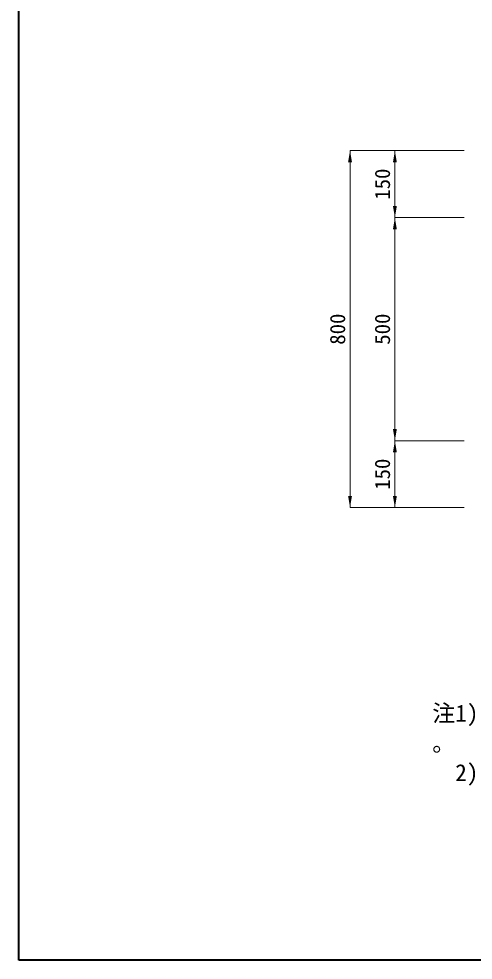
# Model space of a CAD drawing. Units: millimetres at full size, sheet at 1:15. Extents: x -4181 to 10399, y -2172 to 2767.
# Drawn here: x 3609 to 4628, y -2172 to -63 of the extents above; entities that cross this region are included whole.
import ezdxf
from ezdxf.enums import TextEntityAlignment as Align

# ---------------------------------------------------------------- set-up
doc = ezdxf.new("R2010")
doc.units = ezdxf.units.MM
doc.header["$LTSCALE"] = 15
for name, color, linetype, lineweight in [('0_2', 7, 'Continuous', 9), ('寸法線', 7, 'Continuous', 9), ('枠', 7, 'Continuous', 5)]:
    doc.layers.add(name, color=color, linetype=linetype, lineweight=lineweight)
doc.styles.add('ＭＳ ゴシック', font='')
doc.styles.get('ＭＳ ゴシック').set_extended_font_data('MS Gothic')

# ---------------------------------------------------------------- blocks, each defined once
blk = doc.blocks.new('filled_arrow')
at = {"color": 0, "linetype": 'Continuous', "lineweight": -2}
blk.add_solid([(7.5, 1.25), (0, 0), (7.5, -1.25)], dxfattribs=at)

msp = doc.modelspace()

# ---------------------------------------------------------------- linework, layer by layer
at = {"layer": '寸法線'}
for p, q in [((4351.57, -358.25), (4351.57, -1158.25)), ((4607.62, -358.25), (4351.57, -358.25)), ((4452.13, -358.25), (4452.13, -508.25)), ((4607.62, -358.25), (4452.13, -358.25)), ((4607.62, -508.25), (4452.13, -508.25)), ((4452.13, -508.25), (4452.13, -1008.25)), ((4607.62, -508.25), (4452.13, -508.25)), ((4607.62, -1008.25), (4452.13, -1008.25)), ((4452.13, -1008.25), (4452.13, -1158.25)), ((4607.62, -1008.25), (4452.13, -1008.25)), ((4607.62, -1158.25), (4351.57, -1158.25)), ((4607.62, -1158.25), (4452.13, -1158.25))]:
    msp.add_line(p, q, dxfattribs=at)
at = {"layer": '枠', "lineweight": 40}
for p, q in [((3609.16, -2172.32), (3609.16, 2027.68)), ((6504.16, -2172.32), (3609.16, -2172.32))]:
    msp.add_line(p, q, dxfattribs=at)

# ---------------------------------------------------------------- block references
at = {"layer": '寸法線', "xscale": 3.47, "yscale": 3.47}
for p, rotation in [((4351.57, -358.25), 270), ((4452.13, -358.25), 270), ((4452.13, -508.25), 90), ((4452.13, -508.25), 270), ((4452.13, -1008.25), 90), ((4452.13, -1008.25), 270), ((4351.57, -1158.25), 90), ((4452.13, -1158.25), 90)]:
    msp.add_blockref('filled_arrow', p, dxfattribs=dict(at, rotation=rotation))

# ---------------------------------------------------------------- texts
at = {"layer": '0_2', "style": 'ＭＳ ゴシック'}
for s, p in [('注1) グレーチングはボルト固定式も対応できます', (4535.8, -1599.78)), ('。', (4535.8, -1666.45)), ('  2) 開口寸法及び位置については変更可能です。', (4535.8, -1733.11))]:
    msp.add_text(s, height=37.98, dxfattribs=at).set_placement(p, align=Align.TOP_LEFT)
at = {"layer": '寸法線', "style": 'ＭＳ ゴシック'}
for s, p in [('150', (4424.13, -433.25)), ('800', (4323.57, -758.25)), ('500', (4424.13, -758.25)), ('150', (4424.13, -1083.25))]:
    msp.add_text(s, height=34.18, rotation=90, dxfattribs=at).set_placement(p, align=Align.MIDDLE_CENTER)

doc.saveas('drawing.dxf')
